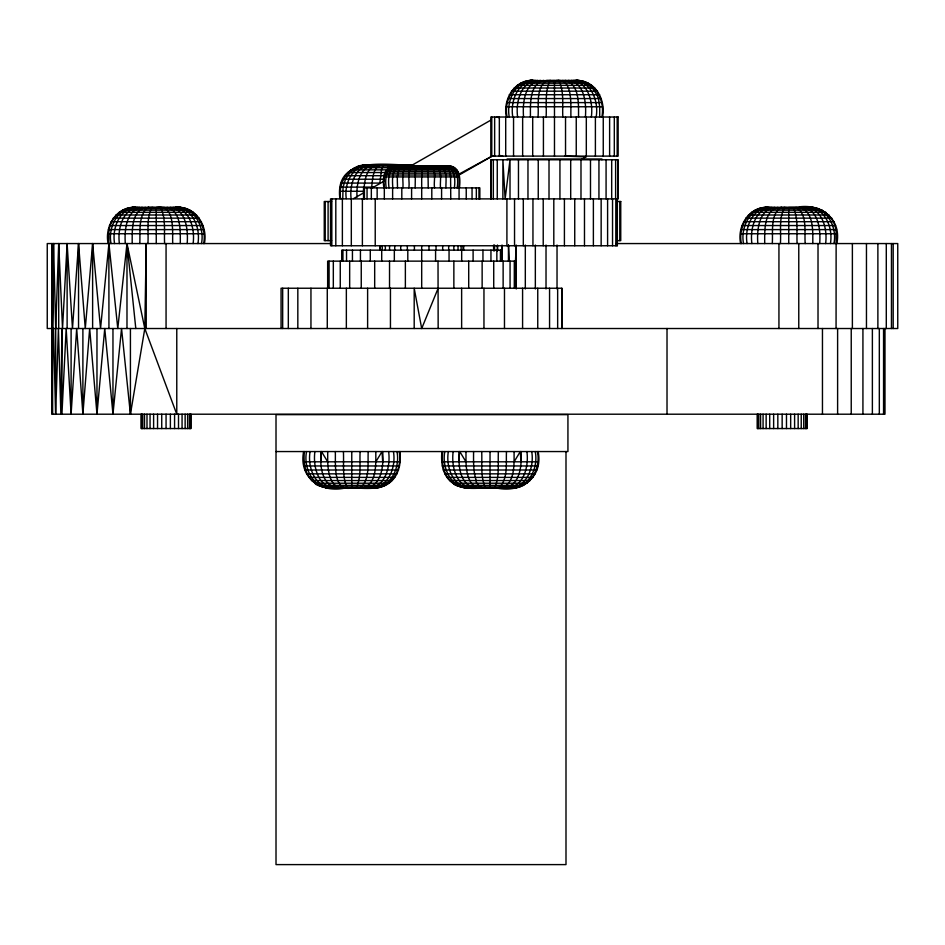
<?xml version="1.0" encoding="UTF-8"?>
<svg xmlns="http://www.w3.org/2000/svg" width="945" height="945" viewBox="0 0 945 945"><rect width="100%" height="100%" fill="white"/><g stroke="black" fill="none" stroke-linecap="round" stroke-linejoin="round"><path stroke-width="1.42" d="M884.981 328.517L884.981 414.205L52.306 414.205L51.963 328.517L52.412 414.205L53.546 243.562L55.708 328.517L55.649 414.205L58.425 328.517L60.858 414.205L61.933 328.517L61.933 414.205L66.174 328.517L71.099 414.205L76.687 328.517L82.888 414.205L89.669 328.517L96.969 414.205L104.753 328.517L112.963 414.205L121.539 328.517L130.422 414.205L144.809 328.517L146.227 243.562L146.227 328.517M570.934 117.015C570.426 105.367 573.839 76.167 554.479 80.679L554.479 156.114M53.546 243.562L52.247 328.517L52.306 414.205M490.03 451.556L490.03 487.88C478.288 487.667 463.629 490.892 452.903 483.226C442.638 476.292 440.748 462.991 441.917 451.556M55.708 328.517L58.708 243.562L62.524 328.517L67.119 243.562L72.481 328.517L78.541 243.562L85.274 328.517L92.622 243.562L100.536 328.517L108.935 243.562L117.782 328.517L126.984 243.562L144.809 328.517L176.774 414.205L176.774 328.517M375.815 451.556C375.72 463.57 377.291 483.946 362.632 488.175M514.092 451.556C513.997 463.57 515.568 483.946 500.909 488.175M501.807 250.886L502.043 245.027L502.102 261.139M515.486 261.139L516.194 245.027L516.265 288.969M351.764 451.556L351.764 487.88C332.392 492.392 335.829 463.192 335.31 451.556M382.69 451.556C383.705 464.609 382.17 485.872 365.739 488.175M520.967 451.556C521.983 464.609 520.435 485.872 504.016 488.175M337.778 488.175C321.536 485.872 319.292 464.574 321.489 451.556L327.702 461.81C328.116 471.283 329.722 485.801 340.885 488.175M476.056 488.175C459.802 485.872 457.569 464.574 459.754 451.556L465.979 461.81C466.381 471.283 467.988 485.801 479.162 488.175M108.132 243.562C104.304 226.162 116.79 206.022 135.808 207.38L176.715 207.38C195.721 206.045 208.183 226.174 204.368 243.562M339.857 198.592C334.53 154.472 386.895 165.493 413.627 165.198L362.313 165.198L366.223 164.926L356.43 167.702L350.099 172.545L345.492 179.231L343.07 187.122L342.752 198.592M303.64 451.556C298.431 477.414 320.556 493.136 344.382 488.175C357.931 487.006 372.436 490.904 385.324 485.376C397.987 479.469 401.59 464.338 399.877 451.556M506.366 117.015C502.669 100.028 514.021 79.841 532.72 80.419C514.824 81.258 506.213 101.198 509.26 117.015M482.588 488.175L497.472 488.175C521.286 493.113 543.351 477.39 538.154 451.556M740.632 243.562C736.805 226.162 749.29 206.022 768.309 207.38L795.997 207.427C807.869 213.771 804.183 232.293 805.211 243.562M371.621 187.122C372.755 179.704 372.413 168.234 380.528 164.902C386.245 166.214 392.955 163.154 398.128 166.131M383.977 187.901C382.158 179.633 383.871 165.871 394.963 165.93L448.426 165.93M438.161 288.237L421.694 328.517L414.193 288.237L414.193 328.517M375.815 461.81L382.04 451.556L382.69 461.81M514.092 461.81L520.305 451.556L520.967 461.81M156.256 207.664L152.216 207.427C145.955 217.893 148.814 231.832 147.892 243.562M788.744 207.664L784.716 207.427C778.456 217.893 781.314 231.832 780.393 243.562M458.337 175.463L492.924 155.677L459.317 173.951M581.281 159.563L585.947 156.894L585.947 156.114M353.607 198.568L363.801 192.745M371.444 188.374L384.19 181.086M409.681 166.533L491.235 119.92M417.052 165.93L415.398 171.423L415.15 187.901M602.591 117.015C605.58 101.41 597.193 82.782 580.135 80.679L528.822 80.679L563.255 80.679L550.025 80.679C544.58 91.76 546.801 105.072 546.127 117.015M396.746 165.198L383.516 165.198L381.52 169.852L379.843 183.082L341.157 183.082M351.764 487.88L356.218 487.88C361.663 476.812 359.443 463.499 360.116 451.556M490.03 487.88L494.483 487.88C499.929 476.812 497.708 463.499 498.393 451.556M344.441 488.14L342.988 487.88M412.552 165.93C406.149 170.572 410.154 181.523 408.795 187.901M172.711 243.562C172.203 231.95 175.581 203.6 156.256 207.427L156.256 243.562M304.373 451.556C303.25 462.955 305.022 476.221 315.205 483.226C314.496 486.498 339.692 489.522 326.108 487.88L377.421 487.88L372.224 488.175C390.687 488.341 400.278 467.787 396.971 451.556M108.935 328.517L108.864 233.746C108.604 220.067 120.381 207.475 134.166 207.427L132.182 207.664L135.82 207.38C117.57 207.179 107.789 227.414 111.037 243.562M163.686 207.38L165.009 207.664M788.744 243.562L788.744 207.427L796.186 207.38C819.728 202.478 841.936 217.905 836.868 243.562M547.037 80.396C535.342 87.306 539.04 105.521 538.024 117.015M379.193 165.198L384.083 164.926M795.997 207.427L797.509 207.664M408.334 165.93C400.078 169.037 403.81 181.605 402.842 187.901M781.397 207.38C769.927 213.676 773.128 232.281 772.289 243.562M543.599 80.396C528.94 84.613 530.511 104.989 530.417 117.015M377.09 164.902C365.928 167.289 364.321 181.794 363.908 191.268L339.857 191.268M145.376 207.38C130.871 211.526 132.265 231.631 132.194 243.562M777.877 207.38C763.371 211.526 764.765 231.631 764.694 243.562M404.507 165.93C395.081 167.867 397.75 181.345 397.455 187.901M132.182 207.664L134.166 207.427L131.024 207.664M540.493 80.396C524.073 82.699 522.526 103.962 523.554 117.015M373.984 164.902C359.348 166.71 356.147 184.996 357.045 197.127M401.212 165.93C391.041 167.029 392.399 180.885 392.801 187.901M142.27 207.38C126.016 209.636 124.303 230.592 125.319 243.562M774.77 207.38C758.516 209.636 756.803 230.592 757.819 243.562M530.369 80.679L532.72 80.419C514.163 80.183 503.579 100.347 507.087 117.015M398.542 165.93C387.911 166.474 388.017 180.4 389.033 187.901M537.811 80.396C520.329 81.435 515.604 102.757 517.612 117.015M371.302 164.902C355.131 165.753 349.331 184.948 351.115 198.592M368.42 488.175C385.903 487.124 390.628 465.814 388.619 451.556M506.697 488.175C524.18 487.124 528.905 465.814 526.897 451.556M139.588 207.38C122.295 208.396 117.404 229.399 119.389 243.562M772.089 207.38C754.795 208.396 749.905 229.399 751.889 243.562M396.569 165.93C385.666 166.119 384.792 179.987 386.257 187.901M395.364 165.93C384.32 165.93 382.819 179.727 384.556 187.901M535.638 80.396C517.517 80.656 510.04 101.635 512.804 117.015M369.129 164.902C352.379 165.08 343.921 183.862 346.295 198.592M137.415 207.38C119.495 207.628 111.864 228.288 114.581 243.562M769.915 207.38C751.996 207.628 744.365 228.288 747.082 243.562M370.594 488.175C388.714 487.904 396.203 466.924 393.427 451.556M508.871 488.175C526.991 487.904 534.468 466.924 531.704 451.556M532.72 80.396L529.212 80.679L534.043 80.396M373.511 488.14L377.031 487.88L373.511 488.163C392.069 488.364 402.664 468.236 399.144 451.556M442.65 451.556C441.516 462.955 443.288 476.221 453.47 483.226C452.915 486.533 477.768 489.486 464.373 487.88L515.686 487.88L510.501 488.175C528.987 488.341 538.52 467.799 535.248 451.556M367.534 164.902L363.86 165.198L366.223 164.938C349.071 164.702 337.66 182.633 340.59 198.592M372.2 488.175L375.874 487.88M510.477 488.175C529.554 489.286 541.166 468.72 537.421 451.556M554.479 80.396L545.702 80.679L550.592 80.408M355.651 488.163L360.541 487.88C370.204 478.973 367.546 463.369 368.219 451.556M493.916 488.163L498.806 487.88C508.481 478.973 505.823 463.369 506.485 451.556M152.216 207.427L147.491 207.664C137.899 216.44 140.439 231.868 139.789 243.562M784.716 207.427L779.991 207.664L781.491 207.427M561.921 80.396L580.135 80.679L576.226 80.396L586.018 83.184L592.35 88.027L596.957 94.724L598.468 98.563L599.697 106.761L599.697 117.015M524.77 81.624L584.187 81.624M520.908 83.184L588.038 83.184M517.352 85.345L591.605 85.345M514.174 88.027L594.783 88.027M511.458 91.181L597.5 91.181M509.272 94.724L599.685 94.724M507.666 98.563L601.292 98.563M506.685 102.603L602.26 102.603M506.366 106.761L602.591 106.761M358.261 166.131L450.328 166.096C460.369 167.737 460.51 180.176 459.412 187.901M391.206 166.592L452.183 166.592M389.47 167.407L453.919 167.407M354.41 167.702L392.34 167.702M387.899 168.505L455.49 168.505M350.843 169.852L456.837 169.852M385.454 171.423L457.935 171.423M347.665 172.545L385.17 172.545M384.639 173.159L458.75 173.159M384.142 175.014L459.246 175.014M344.949 175.699L384.237 175.699M383.977 176.916L459.412 176.916M342.763 179.231L384.048 179.231M340.188 187.122L374.303 187.122M331.612 201.521L324.253 201.521L324.253 240.632L331.612 240.632M130.634 207.664L181.865 207.664L175.794 207.38M763.135 207.664L814.366 207.664M126.571 208.609L185.929 208.609M759.071 208.609L818.429 208.609M122.708 210.168L189.791 210.168M755.209 210.168L822.292 210.168M119.141 212.318L193.359 212.318M751.641 212.318L825.859 212.318M115.963 214.999L196.536 214.999M748.464 214.999L829.037 214.999M113.235 218.153L199.265 218.153M745.735 218.153L831.765 218.153M111.049 221.697L201.45 221.697M743.55 221.697L833.951 221.697M109.443 225.548L203.057 225.548M741.943 225.548L835.557 225.548M108.462 229.6L204.037 229.6M740.963 229.6L836.538 229.6M108.132 233.746L204.368 233.746M740.632 233.746L836.868 233.746M331.128 243.562L47.25 243.562L47.25 328.517L897.75 328.517L897.75 243.562L615.951 243.562M561.791 288.237L561.791 328.517L561.862 288.237L281.067 288.237L281.067 328.517M276.011 451.556L567.933 451.556L567.933 414.642L276.011 414.642L276.011 864.604L565.996 864.604L565.996 451.556M303.64 461.81L399.877 461.81M441.917 461.81L538.154 461.81M303.971 465.956L399.546 465.956M442.248 465.956L537.823 465.956M304.952 470.008L398.577 470.008M443.217 470.008L536.843 470.008M306.558 473.847L396.971 473.847M444.823 473.847L535.236 473.847M308.743 477.39L394.786 477.39M447.009 477.39L533.051 477.39M311.46 480.544L392.069 480.544M449.726 480.532L530.334 480.532M314.638 483.226L388.891 483.226M452.903 483.226L527.156 483.226M318.193 485.376L385.324 485.376M456.47 485.376L523.601 485.376M322.056 486.947L381.473 486.947M460.321 486.947L519.738 486.947M836.065 328.517L836.136 233.746C836.526 218.744 822.457 205.904 807.585 207.38C825.505 207.628 833.136 228.288 830.419 243.562M201.462 243.562C204.982 226.824 193.997 206.022 175.085 207.38C193.004 207.628 200.635 228.288 197.918 243.562M808.27 207.38C826.922 206.494 837.353 227.083 833.962 243.562M564.567 156.114L585.947 156.894M413.627 165.198L408.429 164.902L412.079 165.198M810.42 207.475L813.976 207.664M203.636 243.562C207.014 227.131 196.56 207.416 178.357 207.427L180.318 207.664L177.92 207.475M181.475 207.664L178.357 207.427L180.318 207.664M601.859 117.015C605.379 100.335 594.795 80.207 576.226 80.408L578.588 80.679L574.914 80.396M469.559 488.175C451.084 488.329 441.539 467.787 444.823 451.556M327.655 487.88L330.006 488.14L326.497 487.88L331.317 488.175C312.83 488.364 303.262 467.799 306.546 451.556M576.226 80.396L579.746 80.679M464.763 487.88L468.283 488.163M573.32 80.396C591.428 80.656 598.917 101.635 596.141 117.015M406.811 164.902L412.528 165.824M471.201 488.175C453.08 487.904 445.591 466.924 448.367 451.556M332.923 488.175C314.803 487.904 307.326 466.924 310.09 451.556M448.024 165.93L450.328 166.096M446.808 165.93C457.723 166.119 458.597 179.987 457.132 187.901M571.134 80.396C588.617 81.435 593.342 102.757 591.334 117.015M404.637 164.902L410.732 166.131M805.412 207.38C822.705 208.396 827.596 229.399 825.611 243.562M172.911 207.38C190.205 208.396 195.095 229.399 193.111 243.562M473.374 488.175C455.892 487.124 451.167 465.814 453.175 451.556M335.097 488.175C317.614 487.124 312.889 465.814 314.898 451.556M444.847 165.93C455.478 166.474 455.372 180.4 454.356 187.901M442.177 165.93C447.611 166.119 450.682 172.014 450.588 176.916L450.765 198.887M568.453 80.396C584.884 82.699 586.42 103.962 585.404 117.015M802.73 207.38C818.984 209.636 820.697 230.592 819.681 243.562M401.956 164.902L407.071 166.131M170.23 207.38C186.484 209.636 188.197 230.592 187.181 243.562M810.834 207.427L812.818 207.664M438.882 165.93C448.308 167.867 445.638 181.345 445.934 187.901M799.624 207.38C814.129 211.526 812.735 231.631 812.806 243.562M167.123 207.38C181.629 211.526 180.235 231.631 180.306 243.562M565.358 80.396C580.006 84.613 578.434 104.989 578.541 117.015M398.849 164.902L402.818 166.131M809.274 207.392L810.94 207.664M176.774 207.392L178.44 207.664M435.054 165.93C443.311 169.037 439.579 181.605 440.547 187.901M481.253 487.88C484.372 489.286 474.827 483.828 476.245 480.532C473.126 471.212 473.551 461.243 473.575 451.556M499.338 155.358L502.705 156.114M430.837 165.93C437.24 170.572 433.235 181.523 434.594 187.901M449.903 166.096C459.884 167.808 459.861 180.235 458.833 187.901M496.668 117.015L499.338 117.759M558.365 80.408L558.932 80.679C564.378 91.748 562.157 105.072 562.83 117.015M391.856 164.926L393.132 166.131M426.337 165.93L427.99 171.423L428.239 187.901M793.198 207.664C798.596 218.602 796.446 231.761 797.107 243.562M160.697 207.664C166.096 218.602 163.958 231.761 164.607 243.562M485.576 487.88C480.131 476.812 482.352 463.499 481.678 451.556M347.311 487.88C341.866 476.812 344.086 463.499 343.401 451.556M135.796 328.517L126.984 243.562L126.984 328.517M387.946 164.902L387.97 167.702M508.516 245.027L509.284 261.139M53.546 328.517L55.649 414.205M497.542 250.886L497.448 245.027L497.436 250.886M52.412 414.205L51.81 243.562L51.81 328.517M893.19 243.562L893.19 328.517M891.454 243.562L891.454 328.517M886.292 243.562L886.292 328.517M883.563 328.517L883.563 414.205M879.322 328.517L879.322 414.205M877.881 243.562L877.881 328.517M872.377 328.517L872.377 414.205M866.459 243.562L866.459 328.517M862.927 328.517L862.927 414.205M852.378 243.562L852.378 328.517M851.232 328.517L851.232 414.205M837.613 328.517L837.613 414.205M822.457 328.517L822.457 414.205M818.016 243.562L818.016 328.517M807.054 414.205L807.054 428.558L757.252 428.558L757.252 414.205M806.676 414.205L806.676 428.558M805.553 414.205L805.553 428.558M803.722 414.205L803.722 428.558M801.23 414.205L801.23 428.558M798.773 243.562L798.773 328.517M798.159 414.205L798.159 428.558M794.603 414.205L794.603 428.558M790.67 414.205L790.67 428.558M786.476 414.205L786.476 428.558M782.153 414.205L782.153 428.558M778.94 243.562L778.94 328.517M777.829 414.205L777.829 428.558M773.636 414.205L773.636 428.558M769.702 414.205L769.702 428.558M766.147 414.205L766.147 428.558M763.076 414.205L763.076 428.558M760.595 414.205L760.595 428.558M758.752 414.205L758.752 428.558M757.63 414.205L757.63 428.558M743.538 243.562C740.289 227.414 750.07 207.179 768.32 207.38L764.682 207.664L766.643 207.427C748.44 207.416 737.986 227.131 741.364 243.562M667.016 328.517L667.016 414.205M619.778 201.521L619.778 240.632M617.758 159.776L617.758 198.887M617.345 198.887L617.345 245.759L330.514 245.759L330.514 198.887L618.03 198.887L618.03 159.776L490.928 159.776L490.928 198.887M617.179 117.015L617.179 156.114M617.085 198.887L617.085 245.759M615.821 198.887L615.821 245.759M615.62 159.776L615.62 198.887M614.309 117.015L614.309 156.114M612.537 198.887L612.537 245.759M611.687 159.776L611.687 198.887M609.62 117.015L609.62 156.114M607.6 198.887L607.6 245.759M606.076 159.776L606.076 198.887M603.253 117.015L603.253 156.114M601.906 159.776L601.906 158.984L507.146 158.984L507.146 159.776M601.15 198.887L601.15 245.759M598.941 159.776L598.941 198.887M595.397 117.015L595.397 156.114M593.377 198.887L593.377 245.759M590.495 159.776L590.495 198.887M586.313 117.015L586.313 156.114M584.482 198.887L584.482 245.759M580.986 159.776L580.986 198.887M576.249 117.015L576.249 156.114M574.737 198.887L574.737 245.759M570.697 159.776L570.697 198.887M565.535 117.015L565.535 156.114M564.413 198.887L564.413 245.759M559.936 159.776L559.936 198.887M557.656 288.237L557.656 328.517M557.03 245.027L557.03 288.969M553.805 198.887L553.805 245.759M549.565 288.237L549.565 328.517M549.01 159.776L549.01 198.887M546.021 245.027L546.021 288.969M543.422 117.015L543.422 156.114M543.221 198.887L543.221 245.759M538.248 159.776L538.248 198.887M537.752 288.237L537.752 328.517M535.342 245.027L535.342 288.969M532.956 198.887L532.956 245.759M532.696 117.015L532.696 156.114M527.971 159.776L527.971 198.887M525.314 245.027L525.314 288.969M523.306 198.887L523.306 245.759M522.644 117.015L522.644 156.114M522.585 288.237L522.585 328.517M518.462 159.776L518.462 198.887M515.734 288.237L515.734 261.139L327.655 261.139L327.655 288.237M514.541 198.887L514.541 245.759M514.304 261.139L514.304 288.237M513.548 117.015L513.548 156.114M510.064 261.139L510.064 288.237M510.016 198.887L510.016 159.776L505.126 198.887L502.882 159.776L502.882 198.887M508.445 245.027L508.445 261.139M506.91 198.887L506.91 245.759M505.705 117.015L505.705 156.114M504.476 288.237L504.476 328.517M503.13 261.139L503.13 288.237M501.665 261.139L501.665 250.153L341.724 250.153L341.724 261.139M500.448 250.153L500.448 261.139M499.338 117.015L499.338 156.114M497.259 159.776L497.259 198.887M496.846 250.153L496.846 261.139M494.648 117.015L494.648 156.114M494.566 245.027L494.566 250.886M493.727 261.139L493.727 288.237M493.609 245.027L493.609 250.886M493.325 159.776L493.325 198.887M491.778 117.015L491.778 156.114M491.199 159.776L491.199 198.887M490.951 250.153L490.951 261.139M483.958 288.237L483.958 328.517M482.954 250.153L482.954 261.139M482.139 261.139L482.139 288.237M479.847 198.887L479.847 187.901L363.541 187.901L363.541 198.887M478.961 187.901L478.961 198.887M476.339 187.901L476.339 198.887M473.102 250.153L473.102 261.139M472.051 187.901L472.051 198.887M468.708 261.139L468.708 288.237M466.239 187.901L466.239 198.887M465.979 451.556L465.979 461.81M463.664 245.759L463.664 250.153M463.026 245.759L463.026 250.153M461.68 250.153L461.68 261.139M461.632 288.237L461.632 328.517M461.125 245.759L461.125 250.153M459.069 187.901L459.069 198.887M459.105 451.556L459.105 461.81M458.041 245.759L458.041 250.153M453.836 245.759L453.836 250.153M453.86 261.139L453.86 288.237M449.052 250.153L449.052 261.139M448.674 245.759L448.674 250.153M442.673 245.759L442.673 250.153M441.587 187.901L441.587 198.887M438.019 261.139L438.161 328.517M436.047 245.759L436.047 250.153M435.586 250.153L435.586 261.139M431.794 187.901L431.794 198.887M428.983 245.759L428.983 250.153M421.694 165.93L421.694 198.887M421.694 245.759L421.694 288.237M414.406 245.759L414.406 250.153M411.595 187.901L411.595 198.887M407.803 250.153L407.803 261.139M407.342 245.759L407.342 250.153M405.37 261.139L405.37 288.237M401.802 187.901L401.802 198.887M400.715 245.759L400.715 250.153M394.715 245.759L394.715 250.153M394.337 250.153L394.337 261.139M392.624 187.901L392.624 198.887M390.45 288.237L390.45 328.517M389.553 245.759L389.553 250.153M389.529 261.139L389.529 288.237M385.347 245.759L385.347 250.153M384.32 187.901L384.32 198.887M382.264 245.759L382.264 250.153M381.709 250.153L381.709 261.139M380.362 245.759L380.362 250.153M379.725 245.759L379.725 250.153M377.149 187.901L377.149 198.887M375.224 198.887L375.224 245.759M374.681 261.139L374.681 288.237M371.338 187.901L371.338 198.887M370.286 250.153L370.286 261.139M367.617 288.237L367.617 328.517M367.05 187.901L367.05 198.887M364.427 187.901L364.427 198.887M362.384 198.887L362.384 245.759M361.25 261.139L361.25 288.237M360.435 250.153L360.435 261.139M352.438 250.153L352.438 261.139M351.316 198.887L351.316 245.759M349.662 261.139L349.662 288.237M346.543 250.153L346.543 261.139M346.354 288.237L346.354 328.517M342.94 250.153L342.94 261.139M342.373 198.887L342.373 245.759M340.259 261.139L340.259 288.237M335.806 198.887L335.806 245.759M333.325 261.139L333.325 288.237M331.813 198.887L331.813 245.759M329.084 261.139L329.084 288.237M328.092 201.521L328.092 240.632M327.702 451.556L327.702 461.81M327.277 288.237L327.277 328.517M325.222 201.521L325.222 240.632M320.839 451.556L320.839 461.81M310.952 288.237L310.952 328.517M297.829 288.237L297.829 328.517M288.32 288.237L288.32 328.517M282.673 288.237L282.673 328.517M190.961 414.205L190.961 428.558L141.159 428.558L141.159 414.205M190.583 414.205L190.583 428.558M189.461 414.205L189.461 428.558M187.63 414.205L187.63 428.558M185.137 414.205L185.137 428.558M182.066 414.205L182.066 428.558M178.51 414.205L178.51 428.558M174.577 414.205L174.577 428.558M170.383 414.205L170.383 428.558M166.06 243.562L166.06 328.517M166.06 414.205L166.06 428.558M161.737 414.205L161.737 428.558M157.543 414.205L157.543 428.558M153.61 414.205L153.61 428.558M150.054 414.205L150.054 428.558M146.995 414.205L146.995 428.558M144.502 414.205L144.502 428.558M142.66 414.205L142.66 428.558M141.537 414.205L141.537 428.558M130.422 328.517L130.422 414.205M112.963 328.517L112.963 414.205M96.969 328.517L96.969 414.205M92.622 243.562L92.622 328.517M82.888 328.517L82.888 414.205M78.541 243.562L78.541 328.517M71.099 328.517L71.099 414.205M67.119 243.562L67.119 328.517M58.708 243.562L58.708 328.517M360.541 487.88L359.065 488.14L360.541 487.88M498.806 487.88L497.33 488.152L498.806 487.88M148.814 207.38L147.491 207.664L148.814 207.38M514.139 487.88L511.788 488.175L515.297 487.88L511.788 488.14L514.139 487.88M366.223 164.926L362.703 165.198L366.223 164.938M618.148 117.015L490.809 117.015L490.809 156.114L618.148 156.114L618.148 117.015M620.747 201.521L616.908 201.521L616.908 240.632L620.747 240.632L620.747 201.521M413.237 165.198L409.717 164.926L413.237 165.198"/></g></svg>
